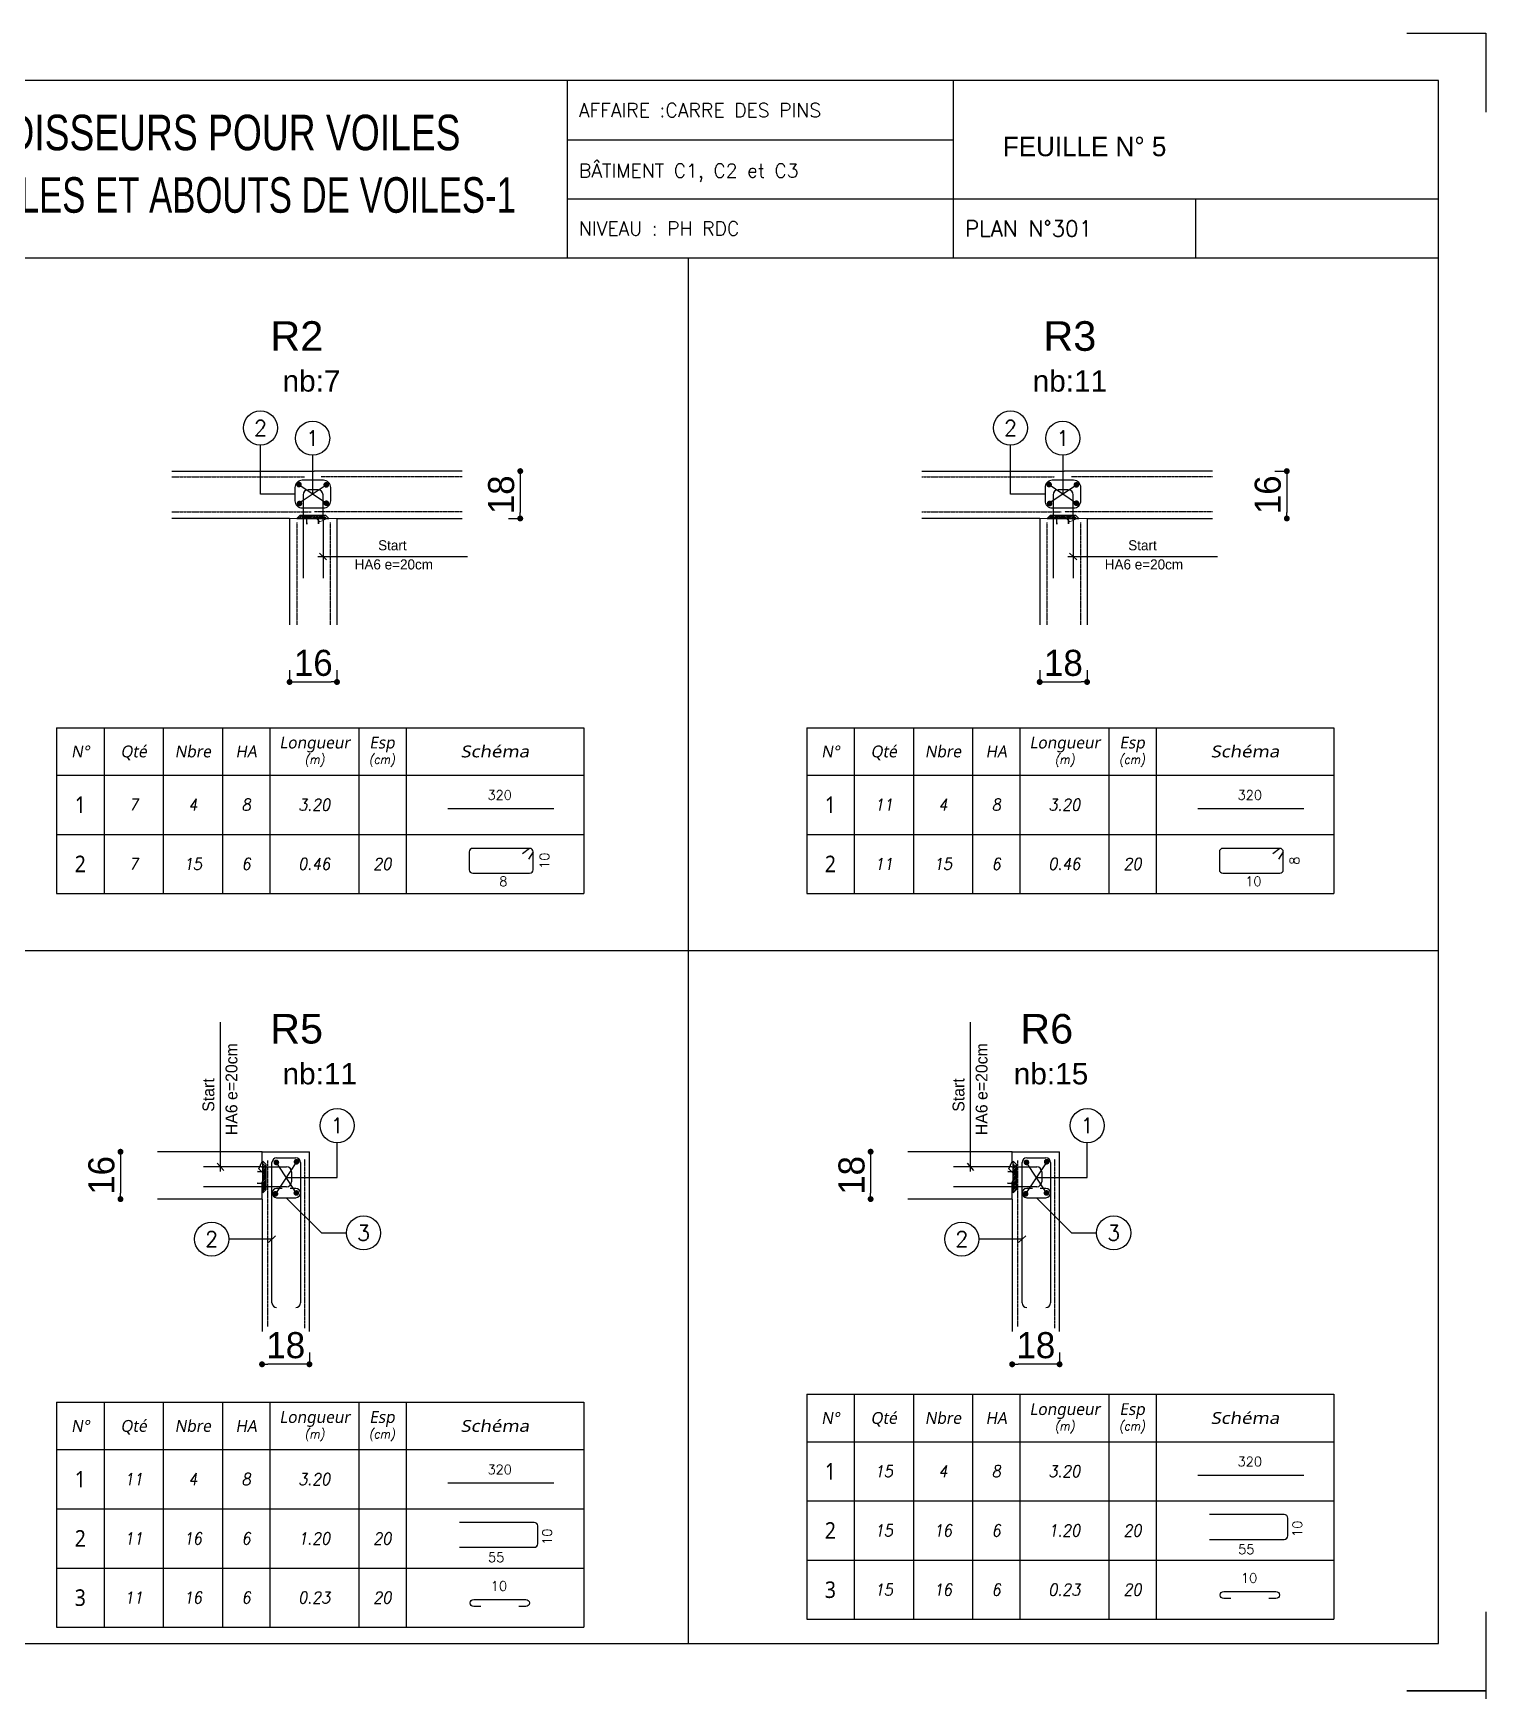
# Model space of a CAD drawing. Header units: metres. Extents: x -5618 to 118954, y -306 to 4637.
# Drawn here: x 1690 to 2303, y 3187 to 3887 of the extents above; entities that cross this region are included whole.
import ezdxf
from ezdxf.enums import TextEntityAlignment as Align

# ---------------------------------------------------------------- set-up
doc = ezdxf.new("R2010")
doc.units = ezdxf.units.M
doc.linetypes.add('STRICHPUNKT2_S11', pattern=[0.9, 0.7, -0.1, 0, -0.1])
for name, color, linetype in [('7', 7, 'Continuous'), ('COTATION', 1, 'Continuous'), ('GO-CARTOUCHE', 7, 'Continuous'), ('GO-COTATION', 1, 'Continuous'), ('GO-FER-HA', 140, 'Continuous'), ('GO-TEXTE', 9, 'Continuous'), ('GO-TEXTE-FER', 3, 'Continuous'), ('préfa v', 2, 'Continuous'), ('STR_VOI-POT', 6, 'Continuous')]:
    doc.layers.add(name, color=color, linetype=linetype)
doc.layers.add('Kofragna_forma', color=7, linetype='Continuous', lineweight=70)
doc.layers.add('STR_AXES', color=4, linetype='STRICHPUNKT2_S11', lineweight=25)
doc.styles.add('ARIAL', font='ARIAL.TTF')
doc.styles.add('Lucida', font='LSANSI.TTF')
doc.styles.add('schéma', font='simplex.shx')
doc.styles.add('Tableau', font='romans.shx', dxfattribs={"width": 0.9, "oblique": 10})
doc.styles.add('Tableau2', font='trebuc.TTF', dxfattribs={"width": 0.9, "oblique": 10})
doc.styles.add('TEXTE', font='romans.shx')
doc.styles.add('TEXTEBA', font='ARIAL.TTF')
doc.dimstyles.new('COUPE-20', dxfattribs={"dimscale": 0.5, "dimtxt": 22, "dimasz": 5, "dimexe": 0.05, "dimexo": 0, "dimgap": 5, "dimtad": 1, "dimdec": 0, "dimdsep": 46, "dimtxsty": 'Standard', "dimblk1": 'DOT', "dimblk2": 'DOT', "dimsah": 1, "dimcen": 0, "dimdle": 150, "dimclrd": 1, "dimclre": 1, "dimclrt": 7, "dimadec": 0, "dimazin": 0, "dimtfac": 1, "dimtdec": 0, "dimtix": 1, "dimtmove": 2, "dimatfit": 3, "dimldrblk": 'DOT', "dimfxl": 0, "dimtvp": 1, "dimtolj": 1, "dimtzin": 0, "dimarcsym": 0})

# ---------------------------------------------------------------- blocks, each defined once
blk = doc.blocks.new('_DOT')
at = {"color": 0, "linetype": 'ByBlock'}
blk.add_line((-0.5, 0), (-1, 0), dxfattribs=at)
at = {"color": 0, "linetype": 'ByBlock', "const_width": 0.5}
blk.add_lwpolyline([(-0.25, 0, 1), (0.25, 0, 1)], format="xyb", close=True, dxfattribs=at)
blk = doc.blocks.new('*D1423')
at = {"layer": 'COTATION', "color": 1, "lineweight": -2}
for p, q in [((1798.46, 3618.25), (1798.46, 3613.22)), ((1800.96, 3613.25), (1815.96, 3613.25)), ((1818.46, 3618.25), (1818.46, 3613.22))]:
    blk.add_line(p, q, dxfattribs=at)
at = {"layer": 'DEFPOINTS', "color": 0, "lineweight": -3}
for p in [(1798.46, 3637.38), (1818.46, 3637.38), (1818.46, 3613.25)]:
    blk.add_point(p, dxfattribs=at)
at = {"layer": 'COTATION', "color": 1, "lineweight": -2, "xscale": 2.5, "yscale": 2.5, "zscale": 2.5, "rotation": 180}
blk.add_blockref('_DOT', (1798.46, 3613.25), dxfattribs=at)
at = {"layer": 'COTATION', "color": 1, "lineweight": -2, "xscale": 2.5, "yscale": 2.5, "zscale": 2.5}
blk.add_blockref('_DOT', (1818.46, 3613.25), dxfattribs=at)
at = {"layer": 'COTATION', "color": 7, "insert": (1808.46, 3621.25), "char_height": 11, "attachment_point": 5}
blk.add_mtext('\\A1;16', dxfattribs=at)
blk = doc.blocks.new('Barre libre')
at = {"layer": 'GO-TEXTE-FER'}
for p, q in [((0, 0), (0, -1)), ((0, 0), (8.9, 0)), ((0.8, 0), (0.8, -1)), ((1.8, 0), (1.8, -1)), ((2.8, 0), (2.8, -1)), ((3.6, 0), (3.6, -1)), ((5.1, 0), (5.1, -1)), ((5.9, 0), (5.9, -1)), ((8.9, 0), (8.9, -1)), ((0, -1), (8.9, -1))]:
    blk.add_line(p, q, dxfattribs=at)
at = {"layer": 'GO-TEXTE-FER', "color": 1}
blk.add_line((6.603, -0.563), (8.394, -0.563), dxfattribs=at)
at = {"layer": 'GO-TEXTE-FER', "color": 1, "style": 'Tableau'}
blk.add_attdef('Longueur', text='', height=0.16, dxfattribs=at).set_placement((7.481, -0.336), align=Align.MIDDLE_CENTER)
at = {"layer": 'GO-TEXTE-FER', "style": 'Tableau2', "width": 0.9}
blk.add_attdef('NUMERO', text='', height=0.28, dxfattribs=at).set_placement((0.4, -0.5), align=Align.MIDDLE_CENTER)
at = {"layer": 'GO-TEXTE-FER', "style": 'Tableau', "oblique": 10, "width": 0.9}
for tag, p in [('QUANTITE', (1.3, -0.5)), ('NOMBRE', (2.3, -0.5)), ('NUANCE', (3.2, -0.5)), ('LONGUEUR', (4.35, -0.5)), ('ESPACEMENTS', (5.5, -0.5))]:
    blk.add_attdef(tag, text='', height=0.2, dxfattribs=at).set_placement(p, align=Align.MIDDLE_CENTER)
blk = doc.blocks.new('Désignation')
at = {"layer": 'GO-TEXTE-FER'}
for p, q in [((0, 0.8), (8.9, 0.8)), ((0, 0.8), (0, 0)), ((0.8, 0.8), (0.8, 0)), ((1.8, 0.8), (1.8, 0)), ((2.8, 0.8), (2.8, 0)), ((3.6, 0.8), (3.6, 0)), ((5.1, 0.8), (5.1, 0)), ((5.9, 0.8), (5.9, 0)), ((8.9, 0.8), (8.9, 0)), ((0, 0), (8.9, 0))]:
    blk.add_line(p, q, dxfattribs=at)
at = {"layer": 'GO-TEXTE-FER', "style": 'Tableau2', "oblique": 10}
for s, p in [('Longueur', (4.356, 0.55)), ('Esp', (5.494, 0.55)), ('N°', (0.4, 0.4)), ('Qté', (1.3, 0.4)), ('Nbre', (2.3, 0.4)), ('HA', (3.2, 0.4))]:
    blk.add_text(s, height=0.2, dxfattribs=at).set_placement(p, align=Align.MIDDLE_CENTER)
at = {"layer": 'GO-TEXTE-FER', "color": 7, "style": 'Tableau', "oblique": 10, "width": 0.9}
for s, p in [('(m)', (4.356, 0.265)), ('(cm)', (5.494, 0.265))]:
    blk.add_text(s, height=0.15, dxfattribs=at).set_placement(p, align=Align.MIDDLE_CENTER)
at = {"layer": 'GO-TEXTE-FER', "style": 'Tableau2', "oblique": 10, "width": 1.2}
blk.add_text('Schéma', height=0.2, dxfattribs=at).set_placement((7.4, 0.4), align=Align.MIDDLE_CENTER)
blk = doc.blocks.new('Cadre')
at = {"layer": 'GO-TEXTE-FER'}
for p, q in [((0, 0), (0, -1)), ((0, 0), (8.9, 0)), ((0.8, 0), (0.8, -1)), ((1.8, 0), (1.8, -1)), ((2.8, 0), (2.8, -1)), ((3.6, 0), (3.6, -1)), ((5.1, 0), (5.1, -1)), ((5.9, 0), (5.9, -1)), ((8.9, 0), (8.9, -1)), ((0, -1), (8.9, -1))]:
    blk.add_line(p, q, dxfattribs=at)
at = {"layer": 'GO-TEXTE-FER', "color": 1}
for p, q in [((7.987, -0.237), (7.868, -0.328)), ((8.047, -0.297), (7.965, -0.422))]:
    blk.add_line(p, q, dxfattribs=at)
blk.add_lwpolyline([(6.967, -0.297), (6.967, -0.597, 0.414214), (7.027, -0.657), (7.987, -0.657, 0.414214), (8.047, -0.597), (8.047, -0.297, 0.414214), (7.987, -0.237), (7.027, -0.237, 0.414214)], format="xyb", close=True, dxfattribs=at)
at = {"layer": 'GO-TEXTE-FER', "color": 1, "style": 'Tableau'}
blk.add_attdef('Largeur', text='', height=0.16, rotation=90, dxfattribs=at).set_placement((8.237, -0.445), align=Align.MIDDLE_CENTER)
at = {"layer": 'GO-TEXTE-FER', "style": 'Tableau2', "width": 0.9}
blk.add_attdef('NUMERO', text='', height=0.28, dxfattribs=at).set_placement((0.4, -0.5), align=Align.MIDDLE_CENTER)
at = {"layer": 'GO-TEXTE-FER', "style": 'Tableau', "oblique": 10, "width": 0.9}
for tag, p in [('QUANTITE', (1.3, -0.5)), ('NOMBRE', (2.3, -0.5)), ('NUANCE', (3.2, -0.5)), ('LONGUEUR', (4.35, -0.5)), ('ESPACEMENTS', (5.5, -0.5))]:
    blk.add_attdef(tag, text='', height=0.2, dxfattribs=at).set_placement(p, align=Align.MIDDLE_CENTER)
at = {"layer": 'GO-TEXTE-FER', "color": 1, "style": 'Tableau'}
blk.add_attdef('Longueur', text='', height=0.16, dxfattribs=at).set_placement((7.542, -0.794), align=Align.MIDDLE_CENTER)
blk = doc.blocks.new('*D1446')
at = {"layer": 'DEFPOINTS', "color": 0, "lineweight": -3}
for p in [(1871.32, 3702.29, -306.69), (1871.32, 3682.29), (1895.83, 3682.29)]:
    blk.add_point(p, dxfattribs=at)
at = {"layer": 'STR_VOI-POT', "color": 1, "lineweight": -2}
for p, q in [((1895.46, 3702.29), (1895.86, 3702.29)), ((1895.83, 3699.79), (1895.83, 3684.79)), ((1890.83, 3682.29), (1895.86, 3682.29))]:
    blk.add_line(p, q, dxfattribs=at)
at = {"layer": 'STR_VOI-POT', "color": 1, "lineweight": -2, "xscale": 2.5, "yscale": 2.5, "zscale": 2.5}
for p, rotation in [((1895.83, 3702.29), 90), ((1895.83, 3682.29), 270)]:
    blk.add_blockref('_DOT', p, dxfattribs=dict(at, rotation=rotation))
at = {"layer": 'STR_VOI-POT', "color": 7, "insert": (1887.83, 3692.29), "char_height": 11, "attachment_point": 5, "rotation": 90}
blk.add_mtext('\\A1;18', dxfattribs=at)
blk = doc.blocks.new('*D1424')
at = {"layer": 'COTATION', "color": 1, "lineweight": -2}
for p, q in [((2115.09, 3618.25), (2115.09, 3613.22)), ((2117.59, 3613.25), (2132.59, 3613.25)), ((2135.09, 3618.25), (2135.09, 3613.22))]:
    blk.add_line(p, q, dxfattribs=at)
at = {"layer": 'DEFPOINTS', "color": 0, "lineweight": -3}
for p in [(2115.09, 3637.38), (2135.09, 3637.38), (2135.09, 3613.25)]:
    blk.add_point(p, dxfattribs=at)
at = {"layer": 'COTATION', "color": 1, "lineweight": -2, "xscale": 2.5, "yscale": 2.5, "zscale": 2.5, "rotation": 180}
blk.add_blockref('_DOT', (2115.09, 3613.25), dxfattribs=at)
at = {"layer": 'COTATION', "color": 1, "lineweight": -2, "xscale": 2.5, "yscale": 2.5, "zscale": 2.5}
blk.add_blockref('_DOT', (2135.09, 3613.25), dxfattribs=at)
at = {"layer": 'COTATION', "color": 7, "insert": (2125.09, 3621.25), "char_height": 11, "attachment_point": 5}
blk.add_mtext('\\A1;18', dxfattribs=at)
blk = doc.blocks.new('*D1425')
at = {"layer": 'COTATION', "color": 1, "lineweight": -2}
for p, q in [((2214.4, 3702.29), (2219.42, 3702.29)), ((2219.4, 3699.79), (2219.4, 3684.79)), ((2218.44, 3682.29), (2219.42, 3682.29))]:
    blk.add_line(p, q, dxfattribs=at)
at = {"layer": 'DEFPOINTS', "color": 0, "lineweight": -3}
for p in [(2187.96, 3702.29), (2188.36, 3682.29, -155.42), (2219.4, 3682.29)]:
    blk.add_point(p, dxfattribs=at)
at = {"layer": 'COTATION', "color": 1, "lineweight": -2, "xscale": 2.5, "yscale": 2.5, "zscale": 2.5}
for p, rotation in [((2219.4, 3702.29), 90), ((2219.4, 3682.29), 270)]:
    blk.add_blockref('_DOT', p, dxfattribs=dict(at, rotation=rotation))
at = {"layer": 'COTATION', "color": 7, "insert": (2211.4, 3692.29), "char_height": 11, "attachment_point": 5, "rotation": 90}
blk.add_mtext('\\A1;16', dxfattribs=at)
blk = doc.blocks.new('*D1473')
at = {"layer": 'COTATION', "color": 1, "lineweight": -2}
for p, q in [((1786.84, 3325.59), (1786.84, 3325.13)), ((1804.34, 3325.16), (1789.34, 3325.16)), ((1806.84, 3330.16), (1806.84, 3325.13))]:
    blk.add_line(p, q, dxfattribs=at)
at = {"layer": 'DEFPOINTS', "color": 0, "lineweight": -3}
for p in [(1786.84, 3339.07, -152.09), (1806.84, 3339.07), (1786.84, 3325.16)]:
    blk.add_point(p, dxfattribs=at)
at = {"layer": 'COTATION', "color": 1, "lineweight": -2, "xscale": 2.5, "yscale": 2.5, "zscale": 2.5, "rotation": 180}
blk.add_blockref('_DOT', (1786.84, 3325.16), dxfattribs=at)
at = {"layer": 'COTATION', "color": 1, "lineweight": -2, "xscale": 2.5, "yscale": 2.5, "zscale": 2.5}
blk.add_blockref('_DOT', (1806.84, 3325.16), dxfattribs=at)
at = {"layer": 'COTATION', "color": 7, "insert": (1796.84, 3333.16), "char_height": 11, "attachment_point": 5}
blk.add_mtext('\\A1;18', dxfattribs=at)
blk = doc.blocks.new('*D1474')
at = {"layer": 'COTATION', "color": 1, "lineweight": -2}
for p, q in [((1727.57, 3414.91), (1727.06, 3414.91)), ((1727.08, 3412.41), (1727.08, 3397.41)), ((1727.57, 3394.91), (1727.06, 3394.91))]:
    blk.add_line(p, q, dxfattribs=at)
at = {"layer": 'DEFPOINTS', "color": 0, "lineweight": -3}
for p in [(1742.73, 3414.91, -153.35), (1727.08, 3394.91), (1742.73, 3394.91, -153.35)]:
    blk.add_point(p, dxfattribs=at)
at = {"layer": 'COTATION', "color": 1, "lineweight": -2, "xscale": 2.5, "yscale": 2.5, "zscale": 2.5}
for p, rotation in [((1727.08, 3414.91), 90), ((1727.08, 3394.91), 270)]:
    blk.add_blockref('_DOT', p, dxfattribs=dict(at, rotation=rotation))
at = {"layer": 'COTATION', "color": 7, "insert": (1719.08, 3404.91), "char_height": 11, "attachment_point": 5, "rotation": 90}
blk.add_mtext('\\A1;16', dxfattribs=at)
blk = doc.blocks.new('U')
at = {"layer": 'GO-TEXTE-FER'}
for p, q in [((0, 0), (0, -1)), ((0, 0), (8.9, 0)), ((0.8, 0), (0.8, -1)), ((1.8, 0), (1.8, -1)), ((2.8, 0), (2.8, -1)), ((3.6, 0), (3.6, -1)), ((5.1, 0), (5.1, -1)), ((5.9, 0), (5.9, -1)), ((8.9, 0), (8.9, -1)), ((0, -1), (8.9, -1))]:
    blk.add_line(p, q, dxfattribs=at)
at = {"layer": 'GO-TEXTE-FER', "color": 1}
blk.add_lwpolyline([(6.803, -0.65), (8.063, -0.65, 0.414214), (8.123, -0.59), (8.123, -0.29, 0.414214), (8.063, -0.23), (6.803, -0.23)], format="xyb", dxfattribs=at)
at = {"layer": 'GO-TEXTE-FER', "color": 1, "style": 'Tableau'}
blk.add_attdef('Largeur', text='', height=0.16, rotation=90, dxfattribs=at).set_placement((8.284, -0.472), align=Align.MIDDLE_CENTER)
at = {"layer": 'GO-TEXTE-FER', "style": 'Tableau2', "width": 0.9}
blk.add_attdef('NUMERO', text='', height=0.28, dxfattribs=at).set_placement((0.4, -0.5), align=Align.MIDDLE_CENTER)
at = {"layer": 'GO-TEXTE-FER', "style": 'Tableau', "oblique": 10, "width": 0.9}
for tag, p in [('QUANTITE', (1.3, -0.5)), ('NOMBRE', (2.3, -0.5)), ('NUANCE', (3.2, -0.5)), ('LONGUEUR', (4.35, -0.5)), ('ESPACEMENTS', (5.5, -0.5))]:
    blk.add_attdef(tag, text='', height=0.2, dxfattribs=at).set_placement(p, align=Align.MIDDLE_CENTER)
at = {"layer": 'GO-TEXTE-FER', "color": 1, "style": 'Tableau'}
blk.add_attdef('Longueur', text='', height=0.16, dxfattribs=at).set_placement((7.422, -0.819), align=Align.MIDDLE_CENTER)
blk = doc.blocks.new('Epingle')
at = {"layer": 'GO-TEXTE-FER'}
for p, q in [((0, 0), (0, -1)), ((0, 0), (8.9, 0)), ((0.8, 0), (0.8, -1)), ((1.8, 0), (1.8, -1)), ((2.8, 0), (2.8, -1)), ((3.6, 0), (3.6, -1)), ((5.1, 0), (5.1, -1)), ((5.9, 0), (5.9, -1)), ((8.9, 0), (8.9, -1)), ((0, -1), (8.9, -1))]:
    blk.add_line(p, q, dxfattribs=at)
at = {"layer": 'GO-TEXTE-FER', "color": 1}
blk.add_lwpolyline([(7.162, -0.65), (7.042, -0.65, -1), (7.042, -0.53), (7.922, -0.53, -1), (7.922, -0.65), (7.802, -0.65)], format="xyb", dxfattribs=at)
at = {"layer": 'GO-TEXTE-FER', "color": 1, "style": 'Tableau'}
blk.add_attdef('Longueur', text='', height=0.16, dxfattribs=at).set_placement((7.469, -0.303), align=Align.MIDDLE_CENTER)
at = {"layer": 'GO-TEXTE-FER', "style": 'Tableau2', "width": 0.9}
blk.add_attdef('NUMERO', text='', height=0.28, dxfattribs=at).set_placement((0.4, -0.5), align=Align.MIDDLE_CENTER)
at = {"layer": 'GO-TEXTE-FER', "style": 'Tableau', "oblique": 10, "width": 0.9}
for tag, p in [('QUANTITE', (1.3, -0.5)), ('NOMBRE', (2.3, -0.5)), ('NUANCE', (3.2, -0.5)), ('LONGUEUR', (4.35, -0.5)), ('ESPACEMENTS', (5.5, -0.5))]:
    blk.add_attdef(tag, text='', height=0.2, dxfattribs=at).set_placement(p, align=Align.MIDDLE_CENTER)
blk = doc.blocks.new('*D1475')
at = {"layer": 'COTATION', "color": 1, "lineweight": -2}
for p, q in [((2103.47, 3325.59), (2103.47, 3325.13)), ((2120.97, 3325.16), (2105.97, 3325.16)), ((2123.47, 3330.16), (2123.47, 3325.13))]:
    blk.add_line(p, q, dxfattribs=at)
at = {"layer": 'DEFPOINTS', "color": 0, "lineweight": -3}
for p in [(2103.47, 3339.07, -152.09), (2123.47, 3339.07), (2103.47, 3325.16)]:
    blk.add_point(p, dxfattribs=at)
at = {"layer": 'COTATION', "color": 1, "lineweight": -2, "xscale": 2.5, "yscale": 2.5, "zscale": 2.5, "rotation": 180}
blk.add_blockref('_DOT', (2103.47, 3325.16), dxfattribs=at)
at = {"layer": 'COTATION', "color": 1, "lineweight": -2, "xscale": 2.5, "yscale": 2.5, "zscale": 2.5}
blk.add_blockref('_DOT', (2123.47, 3325.16), dxfattribs=at)
at = {"layer": 'COTATION', "color": 7, "insert": (2113.47, 3333.16), "char_height": 11, "attachment_point": 5}
blk.add_mtext('\\A1;18', dxfattribs=at)
blk = doc.blocks.new('*D1476')
at = {"layer": 'COTATION', "color": 1, "lineweight": -2}
for p, q in [((2044.21, 3414.91), (2043.69, 3414.91)), ((2043.72, 3412.41), (2043.72, 3397.41)), ((2044.21, 3394.91), (2043.69, 3394.91))]:
    blk.add_line(p, q, dxfattribs=at)
at = {"layer": 'DEFPOINTS', "color": 0, "lineweight": -3}
for p in [(2059.36, 3414.91, -153.35), (2043.72, 3394.91), (2059.36, 3394.91, -153.35)]:
    blk.add_point(p, dxfattribs=at)
at = {"layer": 'COTATION', "color": 1, "lineweight": -2, "xscale": 2.5, "yscale": 2.5, "zscale": 2.5}
for p, rotation in [((2043.72, 3414.91), 90), ((2043.72, 3394.91), 270)]:
    blk.add_blockref('_DOT', p, dxfattribs=dict(at, rotation=rotation))
at = {"layer": 'COTATION', "color": 7, "insert": (2035.72, 3404.91), "char_height": 11, "attachment_point": 5, "rotation": 90}
blk.add_mtext('\\A1;18', dxfattribs=at)

msp = doc.modelspace()

# ---------------------------------------------------------------- hatches: boundary and pattern name
at = {"layer": 'GO-FER-HA'}
h = msp.add_hatch(dxfattribs=at)
h.set_pattern_fill('ANSI31', color=9, scale=4.218928, angle=-540, style=0)
h.set_pattern_definition([(45, (-36382.6974, -271256.2115), (-0.3729040775, 0.3729040775), [])])
h.paths.add_polyline_path([(1814.2, 3682.29), (1812.79, 3683.7), (1811.66, 3683.7), (1811.66, 3682.29)])
h.paths.add_polyline_path([(1811.66, 3682.29), (1811.66, 3683.7), (1809.47, 3683.7), (1809.61, 3682.29)])
h.paths.add_polyline_path([(1809.24, 3682.29), (1809.46, 3683.7), (1802.68, 3683.7), (1802.83, 3682.29)])
h.paths.add_polyline_path([(1802.63, 3683.38), (1801.54, 3682.29), (1802.53, 3682.29)])
h = msp.add_hatch(dxfattribs=at)
h.set_pattern_fill('ANSI31', color=9, scale=4.218928, angle=-540, style=0)
h.set_pattern_definition([(45, (-36066.0624, -271256.2115), (-0.3729040775, 0.3729040775), [])])
h.paths.add_polyline_path([(2130.83, 3682.29), (2129.43, 3683.7), (2128.3, 3683.7), (2128.3, 3682.29)])
h.paths.add_polyline_path([(2128.3, 3682.29), (2128.3, 3683.7), (2126.11, 3683.7), (2126.25, 3682.29)])
h.paths.add_polyline_path([(2125.88, 3682.29), (2126.1, 3683.7), (2119.32, 3683.7), (2119.46, 3682.29)])
h.paths.add_polyline_path([(2119.26, 3683.38), (2118.18, 3682.29), (2119.17, 3682.29)])
h = msp.add_hatch(dxfattribs=at)
h.set_pattern_fill('ANSI31', color=9, scale=4.218928, angle=-450, style=0)
h.set_pattern_definition([(45, (-273151.30333, -34786.7264), (0.3729040775, -0.3729040775), [])])
h.paths.add_polyline_path([(1787.2, 3410.17), (1788.61, 3408.76), (1788.61, 3407.64), (1787.2, 3407.64)])
h.paths.add_polyline_path([(1787.2, 3407.64), (1788.61, 3407.64), (1788.61, 3405.45), (1787.2, 3405.58)])
h.paths.add_polyline_path([(1787.2, 3405.21), (1788.61, 3405.43), (1788.61, 3398.65), (1787.2, 3398.8)])
h.paths.add_polyline_path([(1788.29, 3398.6), (1787.2, 3397.51), (1787.2, 3398.5)])
h = msp.add_hatch(dxfattribs=at)
h.set_pattern_fill('ANSI31', color=9, scale=4.218928, angle=-450, style=0)
h.set_pattern_definition([(45, (-272834.66833, -34786.7264), (0.3729040775, -0.3729040775), [])])
h.paths.add_polyline_path([(2103.83, 3410.17), (2105.24, 3408.76), (2105.24, 3407.64), (2103.83, 3407.64)])
h.paths.add_polyline_path([(2103.83, 3407.64), (2105.24, 3407.64), (2105.24, 3405.45), (2103.83, 3405.58)])
h.paths.add_polyline_path([(2103.83, 3405.21), (2105.24, 3405.43), (2105.24, 3398.65), (2103.83, 3398.8)])
h.paths.add_polyline_path([(2104.92, 3398.6), (2103.83, 3397.51), (2103.83, 3398.5)])

# ---------------------------------------------------------------- linework, layer by layer
for p, q in [((1915.59, 3867.21), (1915.59, 3792.27)), ((2078.56, 3867.24), (2078.56, 3792.27)), ((1915.59, 3842.21), (2078.56, 3842.21)), ((1915.59, 3817.22), (2078.56, 3817.22)), ((2078.56, 3817.24), (2283.41, 3817.24)), ((2180.89, 3817.24), (2180.89, 3792.27))]:
    msp.add_line(p, q)
for points in [[(2270.08, 3887.21), (2303.41, 3887.21), (2303.41, 3853.88)], [(2283.41, 3792.27), (1333.5, 3792.27)], [(1966.77, 3792.27), (1966.77, 3207.28)], [(2283.41, 3499.77), (1333.5, 3499.77)], [(2303.41, 3220.61), (2303.41, 3187.28), (2270.08, 3187.28)], [(2270.08, 3187.28), (2303.41, 3187.28), (2303.41, 3153.95)]]:
    msp.add_lwpolyline(points)
msp.add_lwpolyline([(1333.5, 3867.21), (1333.5, 3207.28), (2283.41, 3207.28), (2283.41, 3867.21)], close=True)
at = {"lineweight": 18}
for points in [[(1798.46, 3682.29), (1805.4, 3682.29), (1808.43, 3683.72), (1811.18, 3680.94), (1814.33, 3682.29), (1821.64, 3682.29)], [(2115.09, 3682.29), (2122.04, 3682.29), (2125.06, 3683.72), (2127.81, 3680.94), (2130.97, 3682.29), (2138.28, 3682.29)]]:
    msp.add_lwpolyline(points, dxfattribs=at)
at = {"layer": '7', "color": 7}
for points in [[(1791.02, 3397.46), (1791.02, 3397.46)], [(1803.06, 3397.46), (1803.06, 3397.46)], [(2107.66, 3397.46), (2107.66, 3397.46)], [(2119.69, 3397.46), (2119.69, 3397.46)]]:
    msp.add_lwpolyline(points, dxfattribs=at)
at = {"layer": 'COTATION'}
for p, q in [((1801.4, 3410.69), (1792.49, 3397.13)), ((1801.3, 3397.5), (1792.87, 3410.41)), ((2118.03, 3410.69), (2109.13, 3397.13)), ((2117.94, 3397.5), (2109.5, 3410.41))]:
    msp.add_line(p, q, dxfattribs=at)
at = {"layer": 'GO-CARTOUCHE', "color": 2, "ltscale": 3}
for p, q in [((1810.39, 3666.23), (1873.57, 3666.23)), ((1811.06, 3667.6), (1814.1, 3664.86)), ((2127.02, 3666.23), (2190.2, 3666.23)), ((2127.7, 3667.6), (2130.73, 3664.86)), ((1769.3, 3406.5), (1769.3, 3469.68)), ((2085.93, 3406.5), (2085.93, 3469.68)), ((1770.67, 3407.03), (1767.93, 3410.07)), ((2087.3, 3407.03), (2084.56, 3410.07))]:
    msp.add_line(p, q, dxfattribs=at)
at = {"layer": 'GO-FER-HA'}
for p, q in [((1786.14, 3692.58, -16.83), (1786.14, 3713.3, -16.83)), ((2102.77, 3692.58, -16.83), (2102.77, 3713.3, -16.83)), ((1808.18, 3708.97), (1808.18, 3692.67)), ((2124.82, 3708.97), (2124.82, 3692.67)), ((1802.04, 3688.61), (1813.92, 3696.47)), ((1802.41, 3696.61), (1813.98, 3688.72)), ((2118.68, 3688.61), (2130.56, 3696.47)), ((2119.04, 3696.61), (2130.61, 3688.72)), ((1800.72, 3692.58, -16.83), (1786.14, 3692.58, -16.83)), ((2117.35, 3692.58, -16.83), (2102.77, 3692.58, -16.83)), ((1818.53, 3404.04), (1818.53, 3418.73)), ((2135.16, 3404.04), (2135.16, 3418.73)), ((1797.03, 3404.04), (1818.53, 3404.04)), ((2113.66, 3404.04), (2135.16, 3404.04)), ((1791.02, 3378.02), (1772.75, 3378.02)), ((1792.54, 3379.39), (1789.51, 3376.65)), ((2107.66, 3378.02), (2089.39, 3378.02)), ((2109.18, 3379.39), (2106.14, 3376.65))]:
    msp.add_line(p, q, dxfattribs=at)
at = {"layer": 'GO-FER-HA', "color": 1}
for p, q in [((1804.14, 3692.29), (1804.14, 3681.76)), ((1810.47, 3694.4), (1806.25, 3694.4)), ((1812.58, 3681.76), (1812.58, 3692.29)), ((2120.78, 3692.29), (2120.78, 3681.76)), ((2127.11, 3694.4), (2122.89, 3694.4)), ((2129.22, 3681.76), (2129.22, 3692.29)), ((1801.54, 3682.29), (1802.95, 3683.7)), ((1801.54, 3682.29), (1814.98, 3682.29)), ((1801.54, 3682.29), (1804.6, 3682.29)), ((1802.95, 3683.7), (1813.57, 3683.7)), ((1804.14, 3681.76), (1804.14, 3657.15)), ((1805.15, 3682.29), (1812.56, 3682.29)), ((1805.18, 3682.29), (1805.32, 3683.84)), ((1805.32, 3683.84), (1805.73, 3679.88)), ((1805.73, 3679.88), (1805.73, 3682.29)), ((1810.02, 3682.29), (1810.25, 3683.74)), ((1810.25, 3683.74), (1810.61, 3680.07)), ((1810.61, 3680.07), (1810.61, 3682.29)), ((1812.58, 3681.76), (1812.58, 3657.15)), ((1813.15, 3682.29), (1814.98, 3682.29)), ((1814.98, 3682.29), (1813.57, 3683.7)), ((2118.18, 3682.29), (2119.58, 3683.7)), ((2118.18, 3682.29), (2131.61, 3682.29)), ((2118.18, 3682.29), (2121.23, 3682.29)), ((2119.58, 3683.7), (2130.21, 3683.7)), ((2120.78, 3681.76), (2120.78, 3657.15)), ((2121.78, 3682.29), (2129.19, 3682.29)), ((2121.82, 3682.29), (2121.96, 3683.84)), ((2121.96, 3683.84), (2122.37, 3679.88)), ((2122.37, 3679.88), (2122.37, 3682.29)), ((2126.66, 3682.29), (2126.88, 3683.74)), ((2126.88, 3683.74), (2127.25, 3680.07)), ((2127.25, 3680.07), (2127.25, 3682.29)), ((2129.22, 3681.76), (2129.22, 3657.15)), ((2129.78, 3682.29), (2131.61, 3682.29)), ((2131.61, 3682.29), (2130.21, 3683.7)), ((1787.2, 3397.51), (1787.2, 3410.95)), ((1787.2, 3410.95), (1788.61, 3409.54)), ((1787.2, 3409.12), (1787.2, 3410.95)), ((1788.61, 3398.92), (1788.61, 3409.54)), ((2103.83, 3397.51), (2103.83, 3410.95)), ((2103.83, 3410.95), (2105.24, 3409.54)), ((2103.83, 3409.12), (2103.83, 3410.95)), ((2105.24, 3398.92), (2105.24, 3409.54)), ((1786.67, 3408.55), (1762.06, 3408.55)), ((1788.74, 3401.29), (1784.79, 3401.7)), ((1784.79, 3401.7), (1787.2, 3401.7)), ((1788.65, 3406.22), (1784.97, 3406.58)), ((1784.97, 3406.58), (1787.2, 3406.58)), ((1786.67, 3408.55), (1797.2, 3408.55)), ((1787.2, 3401.12), (1787.2, 3408.53)), ((1787.2, 3405.99), (1788.65, 3406.22)), ((1799.31, 3406.44), (1799.31, 3402.22)), ((2103.3, 3408.55), (2078.69, 3408.55)), ((2105.38, 3401.29), (2101.43, 3401.7)), ((2101.43, 3401.7), (2103.83, 3401.7)), ((2105.29, 3406.22), (2101.61, 3406.58)), ((2101.61, 3406.58), (2103.83, 3406.58)), ((2103.3, 3408.55), (2113.83, 3408.55)), ((2103.83, 3401.12), (2103.83, 3408.53)), ((2103.83, 3405.99), (2105.29, 3406.22)), ((2115.94, 3406.44), (2115.94, 3402.22)), ((1786.67, 3400.11), (1762.06, 3400.11)), ((1797.2, 3400.11), (1786.67, 3400.11)), ((1787.2, 3401.15), (1788.74, 3401.29)), ((1787.2, 3397.51), (1787.2, 3400.57)), ((1787.2, 3397.51), (1788.61, 3398.92)), ((2103.3, 3400.11), (2078.69, 3400.11)), ((2113.83, 3400.11), (2103.3, 3400.11)), ((2103.83, 3401.15), (2105.38, 3401.29)), ((2103.83, 3397.51), (2103.83, 3400.57)), ((2103.83, 3397.51), (2105.24, 3398.92))]:
    msp.add_line(p, q, dxfattribs=at)
at = {"layer": 'GO-FER-HA', "color": 6, "linetype": 'Continuous', "const_width": 1.2}
for points in [[(1803.01, 3696.61, 1), (1801.81, 3696.61, 1)], [(1814.52, 3696.47, 1), (1813.32, 3696.47, 1)], [(2119.64, 3696.61, 1), (2118.44, 3696.61, 1)], [(2131.16, 3696.47, 1), (2129.96, 3696.47, 1)], [(1803.24, 3688.61, 1), (1802.04, 3688.61, 1)], [(1814.58, 3688.72, 1), (1813.38, 3688.72, 1)], [(2119.88, 3688.61, 1), (2118.68, 3688.61, 1)], [(2131.21, 3688.72, 1), (2130.01, 3688.72, 1)], [(1792.87, 3411.01, -1), (1792.87, 3409.81, -1)], [(1801.4, 3411.29, -1), (1801.4, 3410.09, -1)], [(2109.5, 3411.01, -1), (2109.5, 3409.81, -1)], [(2118.03, 3411.29, -1), (2118.03, 3410.09, -1)], [(1792.49, 3397.73, -1), (1792.49, 3396.53, -1)], [(1801.3, 3398.1, -1), (1801.3, 3396.9, -1)], [(2109.13, 3397.73, -1), (2109.13, 3396.53, -1)], [(2117.94, 3398.1, -1), (2117.94, 3396.9, -1)]]:
    msp.add_lwpolyline(points, format="xyb", close=True, dxfattribs=at)
at = {"layer": 'GO-FER-HA'}
for points in [[(1797.04, 3395.5), (1811.92, 3380.62), (1822.48, 3380.62)], [(2113.68, 3395.5), (2128.56, 3380.62), (2139.12, 3380.62)]]:
    msp.add_lwpolyline(points, dxfattribs=at)
for centre in [(1786.14, 3720.5, -16.83), (2102.77, 3720.5, -16.83), (1808.18, 3716.17), (2124.82, 3716.17), (1818.53, 3425.93), (2135.16, 3425.93), (1829.68, 3380.62), (2146.32, 3380.62), (1765.55, 3378.02), (2082.19, 3378.02)]:
    msp.add_circle(centre, 7.2, dxfattribs=at)
at = {"layer": 'GO-FER-HA', "color": 1}
for centre, start, end in [((1806.25, 3692.29), 90, 180), ((1810.47, 3692.29), 360, 90), ((2122.89, 3692.29), 90, 180), ((2127.11, 3692.29), 360, 90), ((1797.2, 3406.44), 0, 90), ((1797.2, 3402.22), 270, 360), ((2113.83, 3406.44), 0, 90), ((2113.83, 3402.22), 270, 360)]:
    msp.add_arc(centre, 2.11, start, end, dxfattribs=at)
at = {"layer": 'Kofragna_forma', "lineweight": -3, "elevation": -153.35}
for points in [[(1786.84, 3394.91), (1786.84, 3401.86), (1788.26, 3404.88), (1785.49, 3407.63), (1786.84, 3410.79), (1786.84, 3414.91)], [(2103.47, 3394.91), (2103.47, 3401.86), (2104.9, 3404.88), (2102.12, 3407.63), (2103.47, 3410.79), (2103.47, 3414.91)]]:
    msp.add_lwpolyline(points, dxfattribs=at)
at = {"layer": 'préfa v', "color": 2, "ltscale": 3}
for p, q in [((1798.46, 3682.29), (1748.75, 3682.29)), ((1798.46, 3682.29), (1798.46, 3637.38)), ((1818.46, 3682.29), (1818.46, 3637.38)), ((1818.46, 3682.29), (1871.32, 3682.29)), ((2115.09, 3682.29), (2065.38, 3682.29)), ((2115.09, 3682.29), (2115.09, 3637.38)), ((2135.09, 3682.29), (2135.09, 3637.38)), ((2135.09, 3682.29), (2187.96, 3682.29)), ((1786.84, 3414.91, -153.35), (1742.73, 3414.91, -153.35)), ((1786.84, 3414.91, -153.35), (1806.84, 3414.91, -153.35)), ((2103.47, 3414.91, -153.35), (2059.36, 3414.91, -153.35)), ((2103.47, 3414.91, -153.35), (2123.47, 3414.91, -153.35)), ((1786.84, 3394.91, -153.35), (1742.73, 3394.91, -153.35)), ((1786.84, 3394.91, -153.01), (1786.84, 3339.07, -152.09)), ((2103.47, 3394.91, -153.35), (2059.36, 3394.91, -153.35)), ((2103.47, 3394.91, -153.01), (2103.47, 3339.07, -152.09))]:
    msp.add_line(p, q, dxfattribs=at)
for points in [[(1748.75, 3702.29), (1808.77, 3702.29)], [(2065.38, 3702.29), (2125.4, 3702.29)], [(1806.84, 3339.07), (1806.84, 3414.91)], [(2123.47, 3339.07), (2123.47, 3414.91)]]:
    msp.add_lwpolyline(points, dxfattribs=at)
at = {"layer": 'préfa v', "color": 2, "ltscale": 3, "elevation": -306.69}
for points in [[(1871.32, 3702.29), (1808.77, 3702.29)], [(2187.96, 3702.29), (2125.4, 3702.29)]]:
    msp.add_lwpolyline(points, dxfattribs=at)
at = {"layer": 'STR_AXES', "ltscale": 0.5}
for p, q in [((1748.75, 3699.81, -153.35), (1804.77, 3699.81, -153.35)), ((1871.32, 3699.81, -460.04), (1811.77, 3699.81, -460.04)), ((2065.38, 3699.81, -153.35), (2121.4, 3699.81, -153.35)), ((2187.96, 3699.81, -460.04), (2128.4, 3699.81, -460.04)), ((1748.75, 3685.13, -152.21), (1807.51, 3685.13, -153.35)), ((1871.32, 3685.13, -458.79), (1809.03, 3685.13, -460.04)), ((2065.38, 3685.13, -152.21), (2124.15, 3685.13, -153.35)), ((2187.96, 3685.13, -458.79), (2125.66, 3685.13, -460.04)), ((1789.11, 3411.25, -458.79), (1789.11, 3341.17, -460.04)), ((1804.85, 3340.43, 153.35), (1804.85, 3411.91, 153.35)), ((2105.74, 3411.25, -458.79), (2105.74, 3341.17, -460.04)), ((2121.49, 3340.43, 153.35), (2121.49, 3411.91, 153.35))]:
    msp.add_line(p, q, dxfattribs=at)
for points in [[(1801.46, 3680.66), (1801.46, 3637.38)], [(1815.64, 3680.66), (1815.64, 3637.38)], [(2118.09, 3680.66), (2118.09, 3637.38)], [(2132.28, 3680.66), (2132.28, 3637.38)]]:
    msp.add_lwpolyline(points, dxfattribs=at)
at = {"layer": 'STR_VOI-POT'}
for points in [[(1800.72, 3689.79, 0.414214), (1803.75, 3686.75), (1812.78, 3686.75, 0.414214), (1815.81, 3689.79), (1815.81, 3695.37, 0.414214), (1812.78, 3698.41), (1803.75, 3698.41, 0.414214), (1800.72, 3695.37)], [(2117.35, 3689.79, 0.414214), (2120.39, 3686.75), (2129.41, 3686.75, 0.414214), (2132.45, 3689.79), (2132.45, 3695.37, 0.414214), (2129.41, 3698.41), (2120.39, 3698.41, 0.414214), (2117.35, 3695.37)]]:
    msp.add_lwpolyline(points, format="xyb", close=True, dxfattribs=at)
for points in [[(1791.02, 3351.06), (1791.02, 3410.34)], [(1792.98, 3412.3), (1801.1, 3412.3)], [(1801.1, 3412.3), (1801.1, 3412.3)], [(1803.06, 3410.34), (1803.06, 3351.06)], [(1803.06, 3410.34), (1803.06, 3410.34)], [(2107.66, 3351.06), (2107.66, 3410.34)], [(2109.61, 3412.3), (2117.74, 3412.3)], [(2117.74, 3412.3), (2117.74, 3412.3)], [(2119.69, 3410.34), (2119.69, 3351.06)], [(2119.69, 3410.34), (2119.69, 3410.34)], [(1795.36, 3399.41), (1792.98, 3399.41)], [(1792.98, 3395.5), (1801.1, 3395.5)], [(1801.1, 3399.41), (1798.64, 3399.41)], [(2111.99, 3399.41), (2109.61, 3399.41)], [(2109.61, 3395.5), (2117.74, 3395.5)], [(2117.74, 3399.41), (2115.27, 3399.41)]]:
    msp.add_lwpolyline(points, dxfattribs=at)
for centre, start, end in [((1792.98, 3410.34), 90, 180), ((1801.1, 3410.34), 0, 90), ((2109.61, 3410.34), 90, 180), ((2117.74, 3410.34), 0, 90), ((1792.98, 3397.46), 90, 180), ((1792.98, 3397.46), 180, 270), ((1801.1, 3397.46), 0, 90), ((1801.1, 3397.46), 270, 0), ((2109.61, 3397.46), 90, 180), ((2109.61, 3397.46), 180, 270), ((2117.74, 3397.46), 0, 90), ((2117.74, 3397.46), 270, 0), ((1792.98, 3351.06), 180, 270), ((1801.1, 3351.06), 270, 0), ((2109.61, 3351.06), 180, 270), ((2117.74, 3351.06), 270, 0)]:
    msp.add_arc(centre, 1.95, start, end, dxfattribs=at)

# ---------------------------------------------------------------- block references
at = {"layer": 'GO-COTATION', "xscale": 25, "yscale": 25, "zscale": 25}
for p, values in [((2016.75, 3242.49), {'NUMERO': '3', 'QUANTITE': '15', 'NOMBRE': '16', 'NUANCE': '6', 'Longueur': '10', 'LONGUEUR': '0.23', 'ESPACEMENTS': '20'}), ((1700.12, 3239.14), {'NUMERO': '3', 'QUANTITE': '11', 'NOMBRE': '16', 'NUANCE': '6', 'Longueur': '10', 'LONGUEUR': '0.23', 'ESPACEMENTS': '20'})]:
    msp.add_blockref('Epingle', p, dxfattribs=at).add_auto_attribs(values)
at = {"layer": 'GO-FER-HA', "xscale": 25, "yscale": 25, "zscale": 25}
for p in [(1700.12, 3573.92), (2016.75, 3573.92), (2016.75, 3292.49), (1700.12, 3289.14)]:
    msp.add_blockref('Désignation', p, dxfattribs=at)
for p, values in [((1700.12, 3548.92), {'NUMERO': '2', 'QUANTITE': '7', 'NOMBRE': '15', 'NUANCE': '6', 'Longueur': '8', 'Largeur': '10', 'LONGUEUR': '0.46', 'ESPACEMENTS': '20'}), ((2016.75, 3548.92), {'NUMERO': '2', 'QUANTITE': '11', 'NOMBRE': '15', 'NUANCE': '6', 'Longueur': '10', 'Largeur': '8', 'LONGUEUR': '0.46', 'ESPACEMENTS': '20'})]:
    msp.add_blockref('Cadre', p, dxfattribs=at).add_auto_attribs(values)
at = {"layer": 'GO-TEXTE-FER', "xscale": 25, "yscale": 25, "zscale": 25}
for name, p, values in [('Barre libre', (1700.12, 3573.92), {'NUMERO': '1', 'QUANTITE': '7', 'NOMBRE': '4', 'NUANCE': '8', 'Longueur': '320', 'LONGUEUR': '3.20'}), ('Barre libre', (2016.75, 3573.92), {'NUMERO': '1', 'QUANTITE': '11', 'NOMBRE': '4', 'NUANCE': '8', 'Longueur': '320', 'LONGUEUR': '3.20'}), ('Barre libre', (2016.75, 3292.49), {'NUMERO': '1', 'QUANTITE': '15', 'NOMBRE': '4', 'NUANCE': '8', 'Longueur': '320', 'LONGUEUR': '3.20'}), ('Barre libre', (1700.12, 3289.14), {'NUMERO': '1', 'QUANTITE': '11', 'NOMBRE': '4', 'NUANCE': '8', 'Longueur': '320', 'LONGUEUR': '3.20'}), ('U', (1700.12, 3264.14), {'NUMERO': '2', 'QUANTITE': '11', 'NOMBRE': '16', 'NUANCE': '6', 'Longueur': '55', 'Largeur': '10', 'LONGUEUR': '1.20', 'ESPACEMENTS': '20'}), ('U', (2016.75, 3267.49), {'NUMERO': '2', 'QUANTITE': '15', 'NOMBRE': '16', 'NUANCE': '6', 'Longueur': '55', 'Largeur': '10', 'LONGUEUR': '1.20', 'ESPACEMENTS': '20'})]:
    msp.add_blockref(name, p, dxfattribs=at).add_auto_attribs(values)

# ---------------------------------------------------------------- texts
at = {"style": 'schéma'}
for s, height, p in [('AFFAIRE :CARRE DES PINS', 5.8328, (1920.58, 3851.8)), ('BÂTIMENT C1, C2 et C3', 5.8328, (1920.58, 3826.24)), ('NIVEAU : PH RDC', 5.8328, (1920.58, 3801.8)), ('PLAN N°301', 6.666, (2083.55, 3801.38))]:
    msp.add_text(s, height=height, dxfattribs=at).set_placement(p)
at = {"style": 'ARIAL'}
for s, width, p in [('DETAILS RAIDISSEURS POUR VOILES ', 0.75, (1583.29, 3837.77)), ("DETAILS D'ANGLES ET ABOUTS DE VOILES-1", 0.7, (1574.15, 3811.39))]:
    msp.add_text(s, height=15, dxfattribs=dict(at, width=width)).set_placement(p)
at = {"linetype": 'ByBlock', "lineweight": -3, "ltscale": 4.5}
msp.add_text('FEUILLE N° 5', height=8.2, dxfattribs=at).set_placement((2099.56, 3835.24))
at = {"layer": 'GO-FER-HA', "style": 'TEXTE'}
for s, p in [('2', (1786.14, 3720.5, -16.83)), ('2', (2102.77, 3720.5, -16.83)), ('1', (1808.18, 3716.17)), ('1', (2124.82, 3716.17)), ('1', (1818.53, 3425.93)), ('1', (2135.16, 3425.93)), ('2', (1765.55, 3378.02)), ('3', (1829.68, 3380.62)), ('2', (2082.19, 3378.02)), ('3', (2146.32, 3380.62))]:
    msp.add_text(s, height=6.5, dxfattribs=at).set_placement(p, align=Align.MIDDLE_CENTER)
at = {"layer": 'GO-TEXTE', "style": 'TEXTEBA'}
for s, height, p in [('R2', 12.5, (1790.35, 3753.08)), ('R3', 12.5, (2116.66, 3753.08)), ('nb:7', 9, (1795.48, 3735.85)), ('nb:11', 9, (2112.11, 3735.85)), ('R5', 12.5, (1790.26, 3460.59)), ('R6', 12.5, (2106.9, 3460.59)), ('nb:11', 9, (1795.48, 3443.35)), ('nb:15', 9, (2104.14, 3443.35))]:
    msp.add_text(s, height=height, dxfattribs=at).set_placement(p)
at = {"layer": 'GO-TEXTE', "linetype": 'Continuous', "style": 'Lucida'}
for s, height, rotation, p in [('Start', 4.256, 359.9982, (1835.83, 3668.85)), ('Start', 4.256, 359.9982, (2152.46, 3668.85)), ('HA6 e=20cm', 4.256, 359.9982, (1825.93, 3660.77)), ('HA6 e=20cm', 4.256, 359.9982, (2142.56, 3660.77)), ('HA6 e=20cm', 5, 89.9982, (1776.42, 3421.9)), ('HA6 e=20cm', 5, 89.9982, (2093.05, 3421.9)), ('Start', 5, 89.9982, (1766.68, 3431.8)), ('Start', 5, 89.9982, (2083.31, 3431.8))]:
    msp.add_text(s, height=height, rotation=rotation, dxfattribs=at).set_placement(p)

# ---------------------------------------------------------------- dimensions: what is measured, and where the dimension line sits
at = {"layer": 'COTATION'}
for base, p1, p2, angle, text, picture, middle in [((2219.4, 3682.29, -306.69), (2187.96, 3702.29, -306.69), (2188.36, 3682.29, -462.11), 90, '16', '*D1425', (2211.4, 3692.29, -306.69)), ((1727.08, 3394.91), (1742.73, 3414.91, -153.35), (1742.73, 3394.91, -153.35), 90, '16', '*D1474', (1719.08, 3404.91)), ((2043.72, 3394.91), (2059.36, 3414.91, -153.35), (2059.36, 3394.91, -153.35), 90, '18', '*D1476', (2035.72, 3404.91)), ((1786.84, 3325.16), (1806.84, 3339.07), (1786.84, 3339.07, -152.09), 180, '18', '*D1473', (1796.84, 3333.16)), ((2103.47, 3325.16), (2123.47, 3339.07), (2103.47, 3339.07, -152.09), 180, '18', '*D1475', (2113.47, 3333.16))]:
    dim = msp.add_linear_dim(base=base, p1=p1, p2=p2, angle=angle, text=text, dimstyle='COUPE-20', dxfattribs=at)
    dim.commit()
    dim.dimension.update_dxf_attribs({"geometry": picture, "text_midpoint": middle})
for base, p1, p2, text, picture, middle in [((1818.46, 3613.25), (1798.46, 3637.38), (1818.46, 3637.38), '16', '*D1423', (1808.46, 3621.25)), ((2135.09, 3613.25), (2115.09, 3637.38), (2135.09, 3637.38), '18', '*D1424', (2125.09, 3621.25))]:
    dim = msp.add_linear_dim(base=base, p1=p1, p2=p2, text=text, dimstyle='COUPE-20', dxfattribs=at)
    dim.commit()
    dim.dimension.update_dxf_attribs({"geometry": picture, "text_midpoint": middle})
at = {"layer": 'STR_VOI-POT'}
dim = msp.add_linear_dim(base=(1895.83, 3682.29), p1=(1871.32, 3702.29, -306.69), p2=(1871.32, 3682.29), angle=90, text='18', dimstyle='COUPE-20', dxfattribs=at)
dim.commit()
dim.dimension.update_dxf_attribs({"geometry": '*D1446', "text_midpoint": (1887.83, 3692.29)})

doc.saveas('drawing.dxf')
